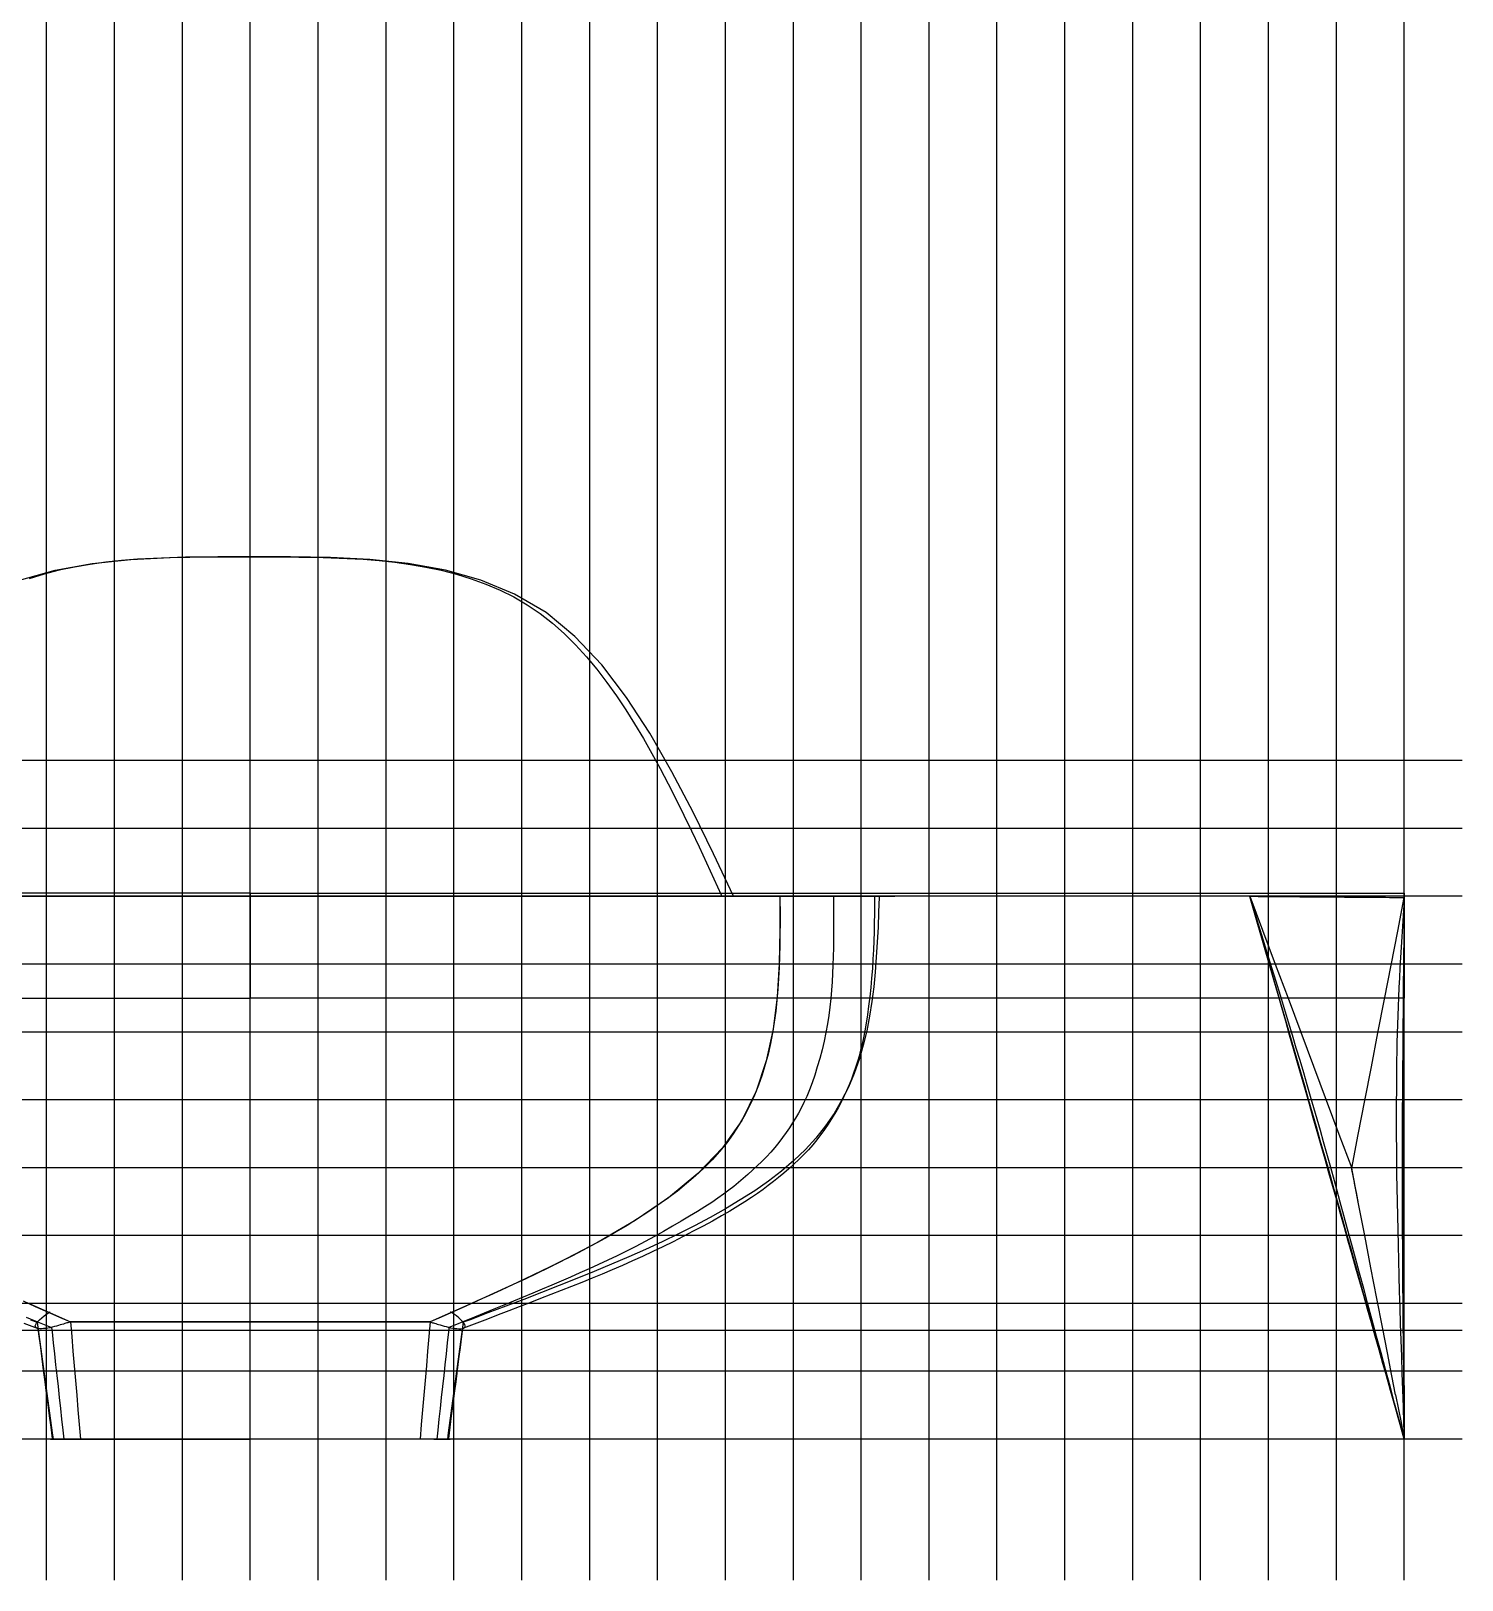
# Model space of a CAD drawing. Header units: metres. Extents: x -1.1 to 8.3, y -7.6 to 4.4.
# Drawn here: x 0.409 to 2.517, y -5.188 to -2.905 of the extents above; entities that cross this region are included whole.
import ezdxf

# ---------------------------------------------------------------- set-up
doc = ezdxf.new("R2010")
doc.units = ezdxf.units.M

msp = doc.modelspace()

# ---------------------------------------------------------------- linework, layer by layer
at = {"layer": 'Base', "color": 9}
msp.add_line((2.516667, -4.98), (-1.053334, -4.98), dxfattribs=at)
at = {"layer": 'buttockgrid', "color": 9}
for p, q in [((0.431667, -5.1875), (0.431667, -0.6225)), ((0.531667, -5.1875), (0.531667, -0.6225)), ((0.631667, -5.1875), (0.631667, -0.6225)), ((0.631667, -5.1875), (0.631667, -0.6225)), ((0.731667, -5.1875), (0.731667, -0.6225)), ((0.731667, -5.1875), (0.731667, -0.6225)), ((0.831667, -5.1875), (0.831667, -0.6225)), ((0.831667, -5.1875), (0.831667, -0.6225)), ((0.931667, -5.1875), (0.931667, -0.6225)), ((1.031667, -5.1875), (1.031667, -0.6225)), ((1.131667, -5.1875), (1.131667, -0.6225)), ((1.231667, -5.1875), (1.231667, -0.6225)), ((1.331667, -5.1875), (1.331667, -0.6225)), ((1.431667, -5.1875), (1.431667, -0.6225)), ((1.531667, -5.1875), (1.531667, -0.6225)), ((1.631667, -5.1875), (1.631667, -0.6225)), ((1.731667, -5.1875), (1.731667, -0.6225)), ((1.831667, -5.1875), (1.831667, -0.6225)), ((1.931667, -5.1875), (1.931667, -0.6225)), ((2.031667, -5.1875), (2.031667, -0.6225)), ((2.131667, -5.1875), (2.131667, -0.6225)), ((2.231667, -5.1875), (2.231667, -0.6225)), ((2.331667, -5.1875), (2.331667, -0.6225)), ((2.431667, -5.1875), (2.431667, -0.6225))]:
    msp.add_line(p, q, dxfattribs=at)
at = {"layer": 'Center', "color": 1}
msp.add_line((0.731667, -5.1875), (0.731667, -0.6225), dxfattribs=at)
at = {"layer": 'DWL', "color": 1}
msp.add_line((2.516667, -4.82), (-1.053334, -4.82), dxfattribs=at)
at = {"layer": 'Knuckle_lines', "color": 7}
for p, q in [((0.444275, -3.699531), (0.498972, -3.689766)), ((0.498972, -3.689766), (0.555524, -3.683906)), ((0.555524, -3.683906), (0.613465, -3.680977)), ((0.613465, -3.680977), (0.672334, -3.68)), ((0.672334, -3.68), (0.731667, -3.68)), ((0.731667, -3.68), (0.731667, -3.68)), ((0.731667, -3.68), (0.731667, -3.68)), ((0.731667, -3.68), (0.731667, -3.68)), ((0.731667, -3.68), (0.731667, -3.68)), ((0.790999, -3.68), (0.731667, -3.68)), ((0.731667, -3.68), (0.731667, -3.68)), ((0.731667, -3.68), (0.731667, -3.68)), ((0.731667, -3.68), (0.731667, -3.68)), ((0.731667, -3.68), (0.731667, -3.68)), ((0.731667, -3.68), (0.731667, -3.68)), ((0.731667, -3.68), (0.731667, -3.68)), ((0.731667, -3.68), (0.731667, -3.68)), ((0.731667, -3.68), (0.731667, -3.68)), ((0.731667, -3.68), (0.731667, -3.68)), ((0.731667, -3.68), (0.731667, -3.68)), ((0.731667, -3.68), (0.731667, -3.68)), ((0.731667, -3.68), (0.731667, -3.68)), ((0.849868, -3.680977), (0.790999, -3.68)), ((0.90781, -3.683906), (0.849868, -3.680977)), ((0.964361, -3.689766), (0.90781, -3.683906)), ((1.019059, -3.699531), (0.964361, -3.689766)), ((0.391896, -3.71418), (0.444275, -3.699531)), ((1.071438, -3.71418), (1.019059, -3.699531)), ((1.121036, -3.734688), (1.071438, -3.71418)), ((1.16739, -3.762031), (1.121036, -3.734688)), ((1.210035, -3.797188), (1.16739, -3.762031)), ((1.249436, -3.83918), (1.210035, -3.797188)), ((1.286055, -3.887031), (1.249436, -3.83918)), ((1.320357, -3.939766), (1.286055, -3.887031)), ((1.352804, -3.996406), (1.320357, -3.939766)), ((1.383861, -4.055977), (1.352804, -3.996406)), ((1.413991, -4.1175), (1.383861, -4.055977)), ((1.443657, -4.18), (1.413991, -4.1175)), ((0.519167, -4.175191), (0.306667, -4.175191)), ((0.731667, -4.175191), (0.519167, -4.175191)), ((0.731667, -4.175191), (0.731667, -4.175749)), ((0.731667, -4.175191), (0.731667, -4.175749)), ((0.731667, -4.194542), (0.731667, -4.175191)), ((0.731667, -4.194542), (0.731667, -4.175191)), ((0.731667, -4.175191), (0.944167, -4.175191)), ((0.731667, -4.175749), (0.731667, -4.176307)), ((0.731667, -4.175749), (0.731667, -4.176307)), ((0.731667, -4.176307), (0.731667, -4.176866)), ((0.731667, -4.176307), (0.731667, -4.176866)), ((0.731667, -4.176866), (0.731667, -4.177423)), ((0.731667, -4.176866), (0.731667, -4.177423)), ((0.944167, -4.175191), (1.156667, -4.175191)), ((1.156667, -4.175191), (1.369167, -4.175191)), ((1.369167, -4.175191), (1.581667, -4.175191)), ((1.581667, -4.175191), (1.794167, -4.175191)), ((1.794167, -4.175191), (2.006667, -4.175191)), ((2.006667, -4.175191), (2.219167, -4.175191)), ((2.219167, -4.175191), (2.431667, -4.175191)), ((2.431667, -4.175191), (2.431667, -4.194542)), ((2.431667, -4.175191), (2.431667, -4.175749)), ((2.431667, -4.175749), (2.431667, -4.176307)), ((2.431667, -4.176307), (2.431667, -4.176866)), ((2.431667, -4.176866), (2.431667, -4.177423)), ((0.306667, -4.179657), (0.519167, -4.179657)), ((0.439037, -4.18), (0.341494, -4.18)), ((0.536581, -4.18), (0.439037, -4.18)), ((0.519167, -4.179657), (0.731667, -4.179657)), ((0.634124, -4.18), (0.536581, -4.18)), ((0.731667, -4.18), (0.634124, -4.18)), ((0.731667, -4.177423), (0.731667, -4.177982)), ((0.731667, -4.177423), (0.731667, -4.177982)), ((0.731667, -4.177982), (0.731667, -4.17854)), ((0.731667, -4.177982), (0.731667, -4.17854)), ((0.731667, -4.17854), (0.731667, -4.179098)), ((0.731667, -4.17854), (0.731667, -4.179098)), ((0.731667, -4.179098), (0.731667, -4.179657)), ((0.731667, -4.179098), (0.731667, -4.179657)), ((0.944167, -4.179657), (0.731667, -4.179657)), ((0.731667, -4.179657), (0.731667, -4.198449)), ((0.731667, -4.179657), (0.731667, -4.198449)), ((0.731667, -4.258402), (0.731667, -4.18)), ((0.731667, -4.258402), (0.731667, -4.18)), ((0.731667, -4.18), (0.82921, -4.18)), ((0.731667, -4.213893), (0.731667, -4.194542)), ((0.731667, -4.213893), (0.731667, -4.194542)), ((0.731667, -4.198449), (0.731667, -4.217242)), ((0.731667, -4.198449), (0.731667, -4.217242)), ((0.82921, -4.18), (0.926753, -4.18)), ((0.926753, -4.18), (1.024296, -4.18)), ((1.156667, -4.179657), (0.944167, -4.179657)), ((1.024296, -4.18), (1.12184, -4.18)), ((1.12184, -4.18), (1.219383, -4.18)), ((1.369167, -4.179657), (1.156667, -4.179657)), ((1.219383, -4.18), (1.316926, -4.18)), ((1.316926, -4.18), (1.414469, -4.18)), ((1.581667, -4.179657), (1.369167, -4.179657)), ((1.39055, -4.18), (1.380817, -4.18)), ((1.399533, -4.18), (1.39055, -4.18)), ((1.407871, -4.18), (1.399533, -4.18)), ((1.415672, -4.18), (1.407871, -4.18)), ((1.414469, -4.18), (1.512012, -4.18)), ((1.423044, -4.18), (1.415672, -4.18)), ((1.430094, -4.18), (1.423044, -4.18)), ((1.436929, -4.18), (1.430094, -4.18)), ((1.443657, -4.18), (1.436929, -4.18)), ((1.473323, -4.18), (1.443657, -4.18)), ((1.502989, -4.18), (1.473323, -4.18)), ((1.532656, -4.18), (1.502989, -4.18)), ((1.512012, -4.18), (1.512012, -4.229827)), ((1.512012, -4.18), (1.51534, -4.18)), ((1.51534, -4.18), (1.518771, -4.18)), ((1.518771, -4.18), (1.522411, -4.18)), ((1.522411, -4.18), (1.526362, -4.18)), ((1.526362, -4.18), (1.530729, -4.18)), ((1.530729, -4.18), (1.535617, -4.18)), ((1.562322, -4.18), (1.532656, -4.18)), ((1.535617, -4.18), (1.541128, -4.18)), ((1.541128, -4.18), (1.547367, -4.18)), ((1.547367, -4.18), (1.554438, -4.18)), ((1.554438, -4.18), (1.562203, -4.18)), ((1.562203, -4.18), (1.570524, -4.18)), ((1.591988, -4.18), (1.562322, -4.18)), ((1.570524, -4.18), (1.579263, -4.18)), ((1.579263, -4.18), (1.588282, -4.18)), ((1.794167, -4.179657), (1.581667, -4.179657)), ((1.588282, -4.18), (1.597444, -4.18)), ((1.621654, -4.18), (1.591988, -4.18)), ((1.610178, -4.18), (1.5972, -4.18)), ((1.597444, -4.18), (1.60661, -4.18)), ((1.60661, -4.18), (1.615643, -4.18)), ((1.622154, -4.18), (1.610178, -4.18)), ((1.615643, -4.18), (1.624404, -4.18)), ((1.651321, -4.18), (1.621654, -4.18)), ((1.633272, -4.18), (1.622154, -4.18)), ((1.624404, -4.18), (1.632929, -4.18)), ((1.632929, -4.18), (1.641249, -4.18)), ((1.643673, -4.18), (1.633272, -4.18)), ((1.641249, -4.18), (1.6494, -4.18)), ((1.653503, -4.18), (1.643673, -4.18)), ((1.6494, -4.18), (1.657416, -4.18)), ((1.680987, -4.18), (1.651321, -4.18)), ((1.662903, -4.18), (1.653503, -4.18)), ((1.657416, -4.18), (1.665329, -4.18)), ((1.672016, -4.18), (1.662903, -4.18)), ((1.665329, -4.18), (1.673175, -4.18)), ((1.680987, -4.18), (1.672016, -4.18)), ((1.673175, -4.18), (1.680987, -4.18)), ((2.006667, -4.179657), (1.794167, -4.179657)), ((2.219167, -4.179657), (2.006667, -4.179657)), ((2.204182, -4.179976), (2.222926, -4.230088)), ((2.204182, -4.179976), (2.204182, -4.179976)), ((2.204182, -4.179976), (2.204182, -4.179976)), ((2.204182, -4.179976), (2.204182, -4.179976)), ((2.204182, -4.179976), (2.204182, -4.179976)), ((2.204182, -4.179976), (2.232615, -4.1802)), ((2.431667, -4.179657), (2.219167, -4.179657)), ((2.232615, -4.1802), (2.261048, -4.180423)), ((2.261048, -4.180423), (2.289481, -4.180646)), ((2.289481, -4.180646), (2.317914, -4.18087)), ((2.317914, -4.18087), (2.346347, -4.181093)), ((2.346347, -4.181093), (2.37478, -4.181316)), ((2.37478, -4.181316), (2.403213, -4.18154)), ((2.403213, -4.18154), (2.431646, -4.181763)), ((2.421958, -4.231651), (2.431646, -4.181763)), ((2.431646, -4.181763), (2.431646, -4.181763)), ((2.431646, -4.181763), (2.431646, -4.181763)), ((2.431646, -4.181763), (2.431646, -4.181763)), ((2.431646, -4.181763), (2.431646, -4.181763)), ((2.431667, -4.177423), (2.431667, -4.177982)), ((2.431667, -4.177982), (2.431667, -4.17854)), ((2.431667, -4.17854), (2.431667, -4.179098)), ((2.431667, -4.179098), (2.431667, -4.179657)), ((2.431667, -4.198449), (2.431667, -4.179657)), ((2.431667, -4.194542), (2.431667, -4.213893)), ((2.431667, -4.217242), (2.431667, -4.198449)), ((0.731667, -4.233244), (0.731667, -4.213893)), ((0.731667, -4.233244), (0.731667, -4.213893)), ((0.731667, -4.217242), (0.731667, -4.236035)), ((0.731667, -4.217242), (0.731667, -4.236035)), ((2.431667, -4.213893), (2.431667, -4.233244)), ((2.431667, -4.236035), (2.431667, -4.217242)), ((0.731667, -4.252595), (0.731667, -4.233244)), ((0.731667, -4.252595), (0.731667, -4.233244)), ((0.731667, -4.236035), (0.731667, -4.254828)), ((0.731667, -4.236035), (0.731667, -4.254828)), ((1.512012, -4.229827), (1.511005, -4.279322)), ((2.222926, -4.230088), (2.241671, -4.2802)), ((2.412269, -4.28154), (2.421958, -4.231651)), ((2.431667, -4.233244), (2.431667, -4.252595)), ((2.431667, -4.254828), (2.431667, -4.236035)), ((0.731667, -4.271946), (0.731667, -4.252595)), ((0.731667, -4.271946), (0.731667, -4.252595)), ((0.731667, -4.254828), (0.731667, -4.273621)), ((0.731667, -4.254828), (0.731667, -4.273621)), ((0.731667, -4.336804), (0.731667, -4.258402)), ((0.731667, -4.336804), (0.731667, -4.258402)), ((2.431667, -4.252595), (2.431667, -4.271946)), ((2.431667, -4.273621), (2.431667, -4.254828)), ((0.731667, -4.291298), (0.731667, -4.271946)), ((0.731667, -4.291298), (0.731667, -4.271946)), ((0.731667, -4.273621), (0.731667, -4.292414)), ((0.731667, -4.273621), (0.731667, -4.292414)), ((1.511005, -4.279322), (1.507985, -4.328153)), ((2.241671, -4.2802), (2.260415, -4.330312)), ((2.40258, -4.331429), (2.412269, -4.28154)), ((2.431667, -4.271946), (2.431667, -4.291298)), ((2.431667, -4.292414), (2.431667, -4.273621)), ((0.731667, -4.310649), (0.731667, -4.291298)), ((0.731667, -4.310649), (0.731667, -4.291298)), ((0.731667, -4.292414), (0.731667, -4.311207)), ((0.731667, -4.292414), (0.731667, -4.311207)), ((0.731667, -4.33), (0.731667, -4.310649)), ((0.731667, -4.33), (0.731667, -4.310649)), ((0.731667, -4.311207), (0.731667, -4.33)), ((0.731667, -4.311207), (0.731667, -4.33)), ((2.431667, -4.291298), (2.431667, -4.310649)), ((2.431667, -4.311207), (2.431667, -4.292414)), ((2.431667, -4.310649), (2.431667, -4.33)), ((2.431667, -4.33), (2.431667, -4.311207)), ((0.306667, -4.33), (0.519167, -4.33)), ((0.519167, -4.33), (0.731667, -4.33)), ((0.944167, -4.33), (0.731667, -4.33)), ((1.156667, -4.33), (0.944167, -4.33)), ((1.369167, -4.33), (1.156667, -4.33)), ((1.581667, -4.33), (1.369167, -4.33)), ((1.507985, -4.328153), (1.501945, -4.375988)), ((1.794167, -4.33), (1.581667, -4.33)), ((2.006667, -4.33), (1.794167, -4.33)), ((2.219167, -4.33), (2.006667, -4.33)), ((2.431667, -4.33), (2.219167, -4.33)), ((2.260415, -4.330312), (2.27916, -4.380424)), ((2.392892, -4.381317), (2.40258, -4.331429)), ((0.731667, -4.415206), (0.731667, -4.336804)), ((0.731667, -4.415206), (0.731667, -4.336804)), ((1.501945, -4.375988), (1.491878, -4.422494)), ((2.27916, -4.380424), (2.297904, -4.430535)), ((2.383204, -4.431205), (2.392892, -4.381317)), ((0.731667, -4.493608), (0.731667, -4.415206)), ((0.731667, -4.493608), (0.731667, -4.415206)), ((1.491878, -4.422494), (1.476778, -4.46734)), ((2.297904, -4.430535), (2.316649, -4.480648)), ((2.373515, -4.481094), (2.383204, -4.431205)), ((1.476778, -4.46734), (1.455638, -4.510194)), ((0.731667, -4.572011), (0.731667, -4.493608)), ((0.731667, -4.572011), (0.731667, -4.493608)), ((2.316649, -4.480648), (2.335393, -4.530759)), ((2.363826, -4.530982), (2.373515, -4.481094)), ((1.455638, -4.510194), (1.42745, -4.550723)), ((2.335393, -4.530759), (2.354138, -4.580871)), ((2.354138, -4.580871), (2.363826, -4.530982)), ((1.42745, -4.550723), (1.39121, -4.588596)), ((0.731667, -4.650413), (0.731667, -4.572011)), ((0.731667, -4.650413), (0.731667, -4.572011)), ((2.363824, -4.63076), (2.354138, -4.580871)), ((1.39121, -4.588596), (1.347922, -4.624145)), ((1.347922, -4.624145), (1.298594, -4.6577)), ((2.373359, -4.679869), (2.363824, -4.63076)), ((0.731667, -4.728815), (0.731667, -4.650413)), ((0.731667, -4.728815), (0.731667, -4.650413)), ((1.298594, -4.6577), (1.244233, -4.689596)), ((1.244233, -4.689596), (1.185845, -4.720163)), ((2.382592, -4.727419), (2.373359, -4.679869)), ((1.185845, -4.720163), (1.124437, -4.749734)), ((0.731667, -4.807217), (0.731667, -4.728815)), ((0.731667, -4.807217), (0.731667, -4.728815)), ((2.39137, -4.77263), (2.382592, -4.727419)), ((1.124437, -4.749734), (1.061016, -4.778642)), ((0.402318, -4.778642), (0.466746, -4.807217)), ((0.432191, -4.795171), (0.43676, -4.792121)), ((1.061016, -4.778642), (0.996588, -4.807217)), ((1.031142, -4.795171), (1.026574, -4.792121)), ((2.399543, -4.814724), (2.39137, -4.77263)), ((0.41502, -4.812823), (0.415593, -4.811)), ((0.415186, -4.814297), (0.41502, -4.812823)), ((0.416009, -4.815446), (0.415186, -4.814297)), ((0.415593, -4.811), (0.416863, -4.808872)), ((0.41741, -4.816292), (0.416009, -4.815446)), ((0.416863, -4.808872), (0.418787, -4.806482)), ((0.418787, -4.806482), (0.421324, -4.803874)), ((0.421324, -4.803874), (0.424432, -4.80109)), ((0.424432, -4.80109), (0.428068, -4.798175)), ((0.428068, -4.798175), (0.432191, -4.795171)), ((0.436674, -4.815692), (0.433447, -4.816309)), ((0.439899, -4.814974), (0.436674, -4.815692)), ((0.443074, -4.814186), (0.439899, -4.814974)), ((0.44615, -4.81336), (0.443074, -4.814186)), ((0.449079, -4.812527), (0.44615, -4.81336)), ((0.451812, -4.81172), (0.449079, -4.812527)), ((0.454301, -4.810969), (0.451812, -4.81172)), ((0.456497, -4.810307), (0.454301, -4.810969)), ((0.458437, -4.809722), (0.456497, -4.810307)), ((0.460158, -4.809203), (0.458437, -4.809722)), ((0.461695, -4.80874), (0.460158, -4.809203)), ((0.463086, -4.80832), (0.461695, -4.80874)), ((0.464367, -4.807934), (0.463086, -4.80832)), ((0.465575, -4.80757), (0.464367, -4.807934)), ((0.466746, -4.807217), (0.465575, -4.80757)), ((0.499861, -4.807217), (0.466746, -4.807217)), ((0.466746, -4.807217), (0.468595, -4.828815)), ((0.532976, -4.807217), (0.499861, -4.807217)), ((0.566091, -4.807217), (0.532976, -4.807217)), ((0.599206, -4.807217), (0.566091, -4.807217)), ((0.632321, -4.807217), (0.599206, -4.807217)), ((0.665437, -4.807217), (0.632321, -4.807217)), ((0.698552, -4.807217), (0.665437, -4.807217)), ((0.731667, -4.807217), (0.698552, -4.807217)), ((0.731667, -4.828815), (0.731667, -4.807217)), ((0.731667, -4.828815), (0.731667, -4.807217)), ((0.731667, -4.807217), (0.764782, -4.807217)), ((0.764782, -4.807217), (0.797897, -4.807217)), ((0.797897, -4.807217), (0.831012, -4.807217)), ((0.831012, -4.807217), (0.864127, -4.807217)), ((0.864127, -4.807217), (0.897242, -4.807217)), ((0.897242, -4.807217), (0.930358, -4.807217)), ((0.930358, -4.807217), (0.963473, -4.807217)), ((0.963473, -4.807217), (0.996588, -4.807217)), ((0.996588, -4.807217), (0.994739, -4.828815)), ((0.996588, -4.807217), (0.997759, -4.80757)), ((0.997759, -4.80757), (0.998967, -4.807934)), ((0.998967, -4.807934), (1.000248, -4.80832)), ((1.000248, -4.80832), (1.001639, -4.80874)), ((1.001639, -4.80874), (1.003176, -4.809203)), ((1.003176, -4.809203), (1.004897, -4.809722)), ((1.004897, -4.809722), (1.006836, -4.810307)), ((1.006836, -4.810307), (1.009033, -4.810969)), ((1.009033, -4.810969), (1.011522, -4.81172)), ((1.011522, -4.81172), (1.014255, -4.812527)), ((1.014255, -4.812527), (1.017184, -4.81336)), ((1.017184, -4.81336), (1.02026, -4.814186)), ((1.02026, -4.814186), (1.023435, -4.814974)), ((1.023435, -4.814974), (1.02666, -4.815692)), ((1.02666, -4.815692), (1.029886, -4.816309)), ((1.035265, -4.798175), (1.031142, -4.795171)), ((1.038902, -4.80109), (1.035265, -4.798175)), ((1.04201, -4.803874), (1.038902, -4.80109)), ((1.044546, -4.806482), (1.04201, -4.803874)), ((1.046471, -4.808872), (1.044546, -4.806482)), ((1.045924, -4.816292), (1.047325, -4.815446)), ((1.04774, -4.811), (1.046471, -4.808872)), ((1.047325, -4.815446), (1.048148, -4.814297)), ((1.048313, -4.812823), (1.04774, -4.811)), ((1.048148, -4.814297), (1.048313, -4.812823)), ((2.406959, -4.85292), (2.399543, -4.814724)), ((0.419308, -4.816859), (0.41741, -4.816292)), ((0.421624, -4.81717), (0.419308, -4.816859)), ((0.424276, -4.817247), (0.421624, -4.81717)), ((0.427184, -4.817114), (0.424276, -4.817247)), ((0.430268, -4.816794), (0.427184, -4.817114)), ((0.433447, -4.816309), (0.430268, -4.816794)), ((0.468595, -4.828815), (0.470444, -4.850412)), ((0.731667, -4.850412), (0.731667, -4.828815)), ((0.731667, -4.850412), (0.731667, -4.828815)), ((0.994739, -4.828815), (0.99289, -4.850412)), ((1.029886, -4.816309), (1.033066, -4.816794)), ((1.033066, -4.816794), (1.03615, -4.817114)), ((1.03615, -4.817114), (1.039058, -4.817247)), ((1.039058, -4.817247), (1.04171, -4.81717)), ((1.04171, -4.81717), (1.044025, -4.816859)), ((1.044025, -4.816859), (1.045924, -4.816292)), ((0.470444, -4.850412), (0.472292, -4.87201)), ((0.731667, -4.87201), (0.731667, -4.850412)), ((0.731667, -4.87201), (0.731667, -4.850412)), ((0.99289, -4.850412), (0.991041, -4.87201)), ((2.413467, -4.886438), (2.406959, -4.85292)), ((0.472292, -4.87201), (0.474141, -4.893608)), ((0.731667, -4.893608), (0.731667, -4.87201)), ((0.731667, -4.893608), (0.731667, -4.87201)), ((0.991041, -4.87201), (0.989192, -4.893608)), ((0.474141, -4.893608), (0.47599, -4.915206)), ((0.731667, -4.915206), (0.731667, -4.893608)), ((0.731667, -4.915206), (0.731667, -4.893608)), ((0.989192, -4.893608), (0.987344, -4.915206)), ((2.418916, -4.914501), (2.413467, -4.886438)), ((0.47599, -4.915206), (0.477839, -4.936804)), ((0.731667, -4.936804), (0.731667, -4.915206)), ((0.731667, -4.936804), (0.731667, -4.915206)), ((0.987344, -4.915206), (0.985495, -4.936804)), ((2.418916, -4.914501), (2.423154, -4.936327)), ((0.477839, -4.936804), (0.479688, -4.958402)), ((0.731667, -4.958402), (0.731667, -4.936804)), ((0.731667, -4.958402), (0.731667, -4.936804)), ((0.985495, -4.936804), (0.983646, -4.958402)), ((2.423154, -4.936327), (2.426332, -4.952697)), ((2.426332, -4.952697), (2.428602, -4.964389)), ((0.479688, -4.958402), (0.481537, -4.98)), ((0.731667, -4.98), (0.731667, -4.958402)), ((0.731667, -4.98), (0.731667, -4.958402)), ((0.983646, -4.958402), (0.981797, -4.98)), ((2.428602, -4.964389), (2.430116, -4.972185)), ((2.430116, -4.972185), (2.431024, -4.976861)), ((0.437381, -4.98), (0.437803, -4.98)), ((0.437598, -4.98), (0.437381, -4.98)), ((0.43853, -4.98), (0.437598, -4.98)), ((0.437803, -4.98), (0.438787, -4.98)), ((0.44013, -4.98), (0.43853, -4.98)), ((0.438787, -4.98), (0.440256, -4.98)), ((0.442349, -4.98), (0.44013, -4.98)), ((0.440256, -4.98), (0.442134, -4.98)), ((0.442134, -4.98), (0.444345, -4.98)), ((0.445142, -4.98), (0.442349, -4.98)), ((0.444345, -4.98), (0.446811, -4.98)), ((0.448459, -4.98), (0.445142, -4.98)), ((0.446811, -4.98), (0.449457, -4.98)), ((0.452254, -4.98), (0.448459, -4.98)), ((0.449457, -4.98), (0.452206, -4.98)), ((0.452206, -4.98), (0.455012, -4.98)), ((0.456478, -4.98), (0.452254, -4.98)), ((0.455012, -4.98), (0.457831, -4.98)), ((0.461086, -4.98), (0.456478, -4.98)), ((0.457831, -4.98), (0.460617, -4.98)), ((0.460617, -4.98), (0.463325, -4.98)), ((0.463325, -4.98), (0.465909, -4.98)), ((0.465909, -4.98), (0.468325, -4.98)), ((0.468325, -4.98), (0.470527, -4.98)), ((0.470527, -4.98), (0.47247, -4.98)), ((0.47247, -4.98), (0.474186, -4.98)), ((0.474186, -4.98), (0.475708, -4.98)), ((0.475708, -4.98), (0.477068, -4.98)), ((0.477068, -4.98), (0.478298, -4.98)), ((0.478298, -4.98), (0.479432, -4.98)), ((0.479432, -4.98), (0.4805, -4.98)), ((0.4805, -4.98), (0.481537, -4.98)), ((0.481537, -4.98), (0.512803, -4.98)), ((0.512803, -4.98), (0.544069, -4.98)), ((0.544069, -4.98), (0.575336, -4.98)), ((0.575336, -4.98), (0.606602, -4.98)), ((0.606602, -4.98), (0.637868, -4.98)), ((0.637868, -4.98), (0.669134, -4.98)), ((0.669134, -4.98), (0.700401, -4.98)), ((0.700401, -4.98), (0.731667, -4.98)), ((0.731667, -4.98), (0.731667, -4.98)), ((0.731667, -4.98), (0.731667, -4.98)), ((0.731667, -4.98), (0.731667, -4.98)), ((0.731667, -4.98), (0.731667, -4.98)), ((0.731667, -4.98), (0.731667, -4.98)), ((0.731667, -4.98), (0.731667, -4.98)), ((0.762933, -4.98), (0.731667, -4.98)), ((0.731667, -4.98), (0.731667, -4.98)), ((0.731667, -4.98), (0.731667, -4.98)), ((0.731667, -4.98), (0.731667, -4.98)), ((0.731667, -4.98), (0.731667, -4.98)), ((0.731667, -4.98), (0.731667, -4.98)), ((0.731667, -4.98), (0.731667, -4.98)), ((0.731667, -4.98), (0.731667, -4.98)), ((0.731667, -4.98), (0.731667, -4.98)), ((0.731667, -4.98), (0.731667, -4.98)), ((0.731667, -4.98), (0.731667, -4.98)), ((0.731667, -4.98), (0.731667, -4.98)), ((0.731667, -4.98), (0.731667, -4.98)), ((0.731667, -4.98), (0.731667, -4.98)), ((0.731667, -4.98), (0.731667, -4.98)), ((0.731667, -4.98), (0.731667, -4.98)), ((0.731667, -4.98), (0.731667, -4.98)), ((0.731667, -4.98), (0.731667, -4.98)), ((0.731667, -4.98), (0.731667, -4.98)), ((0.731667, -4.98), (0.731667, -4.98)), ((0.731667, -4.98), (0.731667, -4.98)), ((0.731667, -4.98), (0.731667, -4.98)), ((0.731667, -4.98), (0.731667, -4.98)), ((0.731667, -4.98), (0.731667, -4.98)), ((0.731667, -4.98), (0.731667, -4.98)), ((0.731667, -4.98), (0.731667, -4.98)), ((0.731667, -4.98), (0.731667, -4.98)), ((0.731667, -4.98), (0.731667, -4.98)), ((0.731667, -4.98), (0.731667, -4.98)), ((0.731667, -4.98), (0.731667, -4.98)), ((0.731667, -4.98), (0.731667, -4.98)), ((0.731667, -4.98), (0.731667, -4.98)), ((0.731667, -4.98), (0.731667, -4.98)), ((0.731667, -4.98), (0.731667, -4.98)), ((0.731667, -4.98), (0.731667, -4.98)), ((0.731667, -4.98), (0.731667, -4.98)), ((0.731667, -4.98), (0.731667, -4.98)), ((0.731667, -4.98), (0.731667, -4.98)), ((0.731667, -4.98), (0.731667, -4.98)), ((0.731667, -4.98), (0.731667, -4.98)), ((0.731667, -4.98), (0.731667, -4.98)), ((0.731667, -4.98), (0.731667, -4.98)), ((0.731667, -4.98), (0.731667, -4.98)), ((0.794199, -4.98), (0.762933, -4.98)), ((0.825466, -4.98), (0.794199, -4.98)), ((0.856732, -4.98), (0.825466, -4.98)), ((0.887998, -4.98), (0.856732, -4.98)), ((0.919264, -4.98), (0.887998, -4.98)), ((0.950531, -4.98), (0.919264, -4.98)), ((0.981797, -4.98), (0.950531, -4.98)), ((0.982833, -4.98), (0.981797, -4.98)), ((0.983902, -4.98), (0.982833, -4.98)), ((0.985035, -4.98), (0.983902, -4.98)), ((0.986266, -4.98), (0.985035, -4.98)), ((0.987626, -4.98), (0.986266, -4.98)), ((0.989148, -4.98), (0.987626, -4.98)), ((0.990864, -4.98), (0.989148, -4.98)), ((0.992807, -4.98), (0.990864, -4.98)), ((0.995009, -4.98), (0.992807, -4.98)), ((0.997425, -4.98), (0.995009, -4.98)), ((1.000009, -4.98), (0.997425, -4.98)), ((1.002717, -4.98), (1.000009, -4.98)), ((1.002248, -4.98), (1.006855, -4.98)), ((1.005503, -4.98), (1.002717, -4.98)), ((1.008322, -4.98), (1.005503, -4.98)), ((1.006855, -4.98), (1.01108, -4.98)), ((1.011128, -4.98), (1.008322, -4.98)), ((1.01108, -4.98), (1.014875, -4.98)), ((1.013877, -4.98), (1.011128, -4.98)), ((1.016522, -4.98), (1.013877, -4.98)), ((1.014875, -4.98), (1.018192, -4.98)), ((1.018989, -4.98), (1.016522, -4.98)), ((1.018192, -4.98), (1.020984, -4.98)), ((1.0212, -4.98), (1.018989, -4.98)), ((1.020984, -4.98), (1.023204, -4.98)), ((1.023078, -4.98), (1.0212, -4.98)), ((1.024547, -4.98), (1.023078, -4.98)), ((1.023204, -4.98), (1.024803, -4.98)), ((1.025531, -4.98), (1.024547, -4.98)), ((1.024803, -4.98), (1.025735, -4.98)), ((1.025952, -4.98), (1.025531, -4.98)), ((1.025735, -4.98), (1.025952, -4.98)), ((2.431024, -4.976861), (2.431478, -4.9792)), ((2.431478, -4.9792), (2.431629, -4.97998)), ((2.431629, -4.97998), (2.431629, -4.97998)), ((2.431629, -4.97998), (2.431629, -4.97998)), ((2.431629, -4.97998), (2.431629, -4.97998)), ((2.431629, -4.97998), (2.431629, -4.97998)), ((2.431629, -4.97998), (2.431629, -4.97998))]:
    msp.add_line(p, q, dxfattribs=at)
at = {"layer": 'stations', "color": 135}
for points in [[(0.7317, -3.68), (0.7078, -3.6799), (0.6839, -3.68), (0.6601, -3.6801), (0.6363, -3.6805), (0.6125, -3.6811), (0.5889, -3.6821), (0.5654, -3.6835), (0.542, -3.6854), (0.5187, -3.6879), (0.4957, -3.6911), (0.4729, -3.695), (0.4503, -3.6997), (0.4281, -3.7054), (0.4062, -3.7121)], [(0.7317, -3.68), (0.7556, -3.6799), (0.7794, -3.68), (0.8033, -3.6801), (0.8271, -3.6805), (0.8508, -3.6811), (0.8744, -3.6821), (0.898, -3.6835), (0.9214, -3.6854), (0.9446, -3.6879), (0.9676, -3.6911), (0.9905, -3.695), (1.013, -3.6997), (1.0353, -3.7054), (1.0571, -3.7121), (1.0786, -3.7199), (1.0996, -3.7288), (1.12, -3.739), (1.1397, -3.7505), (1.1587, -3.7633), (1.1768, -3.7775), (1.1942, -3.793), (1.2109, -3.8096), (1.2268, -3.8271), (1.2421, -3.8456), (1.2569, -3.8648), (1.271, -3.8846), (1.2847, -3.9051), (1.2979, -3.9261), (1.3108, -3.9476), (1.3232, -3.9695), (1.3354, -3.9918), (1.3473, -4.0144), (1.3589, -4.0373), (1.3703, -4.0604), (1.3815, -4.0836), (1.3927, -4.1071), (1.4037, -4.1306), (1.4146, -4.1543), (1.4255, -4.1779), (1.4265, -4.18), (1.4573, -4.18), (1.4911, -4.18), (1.5248, -4.18), (1.5586, -4.18), (1.5924, -4.18), (1.6261, -4.18), (1.6581, -4.18), (1.6581, -4.1812), (1.6573, -4.2033), (1.6564, -4.2255), (1.6553, -4.2476), (1.6539, -4.2696), (1.6522, -4.2916), (1.6501, -4.3135), (1.6473, -4.3353), (1.6439, -4.3569), (1.6397, -4.3783), (1.6345, -4.3995), (1.6284, -4.4205), (1.6211, -4.441), (1.6127, -4.4612), (1.6028, -4.4809), (1.5916, -4.5), (1.579, -4.5185), (1.565, -4.5362), (1.5495, -4.5533), (1.5325, -4.5695), (1.5143, -4.5849), (1.495, -4.5997), (1.4747, -4.6138), (1.4535, -4.6275), (1.4316, -4.6406), (1.4091, -4.6533), (1.3861, -4.6655), (1.3625, -4.6775), (1.3384, -4.6891), (1.3139, -4.7004), (1.2891, -4.7114), (1.2639, -4.7223), (1.2384, -4.7329), (1.2127, -4.7433), (1.1868, -4.7537), (1.1607, -4.7639), (1.1345, -4.774), (1.1082, -4.784), (1.0818, -4.794), (1.0554, -4.8039), (1.0455, -4.8076), (1.043, -4.8258), (1.0391, -4.8548), (1.0351, -4.8838), (1.0312, -4.9127), (1.0272, -4.9417), (1.0233, -4.9707), (1.022, -4.98), (0.9963, -4.98), (0.9585, -4.98), (0.9207, -4.98), (0.8829, -4.98), (0.8451, -4.98), (0.8073, -4.98), (0.7695, -4.98), (0.7317, -4.98)], [(0.7317, -4.3368), (0.7317, -4.3162), (0.7317, -4.2956), (0.7317, -4.2751), (0.7317, -4.2545), (0.7317, -4.2339), (0.7317, -4.2133), (0.7317, -4.1927), (0.7317, -4.18), (0.7142, -4.18), (0.6683, -4.18), (0.6223, -4.18), (0.5764, -4.18), (0.5305, -4.18), (0.4846, -4.18), (0.4387, -4.18), (0.3928, -4.18)], [(0.7317, -4.3368), (0.7317, -4.3162), (0.7317, -4.2956), (0.7317, -4.2751), (0.7317, -4.2545), (0.7317, -4.2339), (0.7317, -4.2133), (0.7317, -4.1927), (0.7317, -4.18), (0.7492, -4.18), (0.7951, -4.18), (0.841, -4.18), (0.8869, -4.18), (0.9328, -4.18), (0.9787, -4.18), (1.0246, -4.18), (1.0706, -4.18), (1.1165, -4.18), (1.1624, -4.18), (1.2083, -4.18), (1.2542, -4.18), (1.3001, -4.18), (1.346, -4.18), (1.3919, -4.18), (1.4379, -4.18), (1.4838, -4.18), (1.512, -4.18), (1.512, -4.1863), (1.5121, -4.2027), (1.5121, -4.2191), (1.512, -4.2355), (1.5117, -4.2519), (1.5114, -4.2682), (1.5108, -4.2846), (1.51, -4.3008), (1.5089, -4.317), (1.5075, -4.3332), (1.5058, -4.3493), (1.5036, -4.3653), (1.5011, -4.3812), (1.498, -4.3969), (1.4944, -4.4126), (1.4903, -4.4281), (1.4856, -4.4433), (1.4803, -4.4584), (1.4743, -4.4733), (1.4676, -4.4879), (1.4601, -4.5022), (1.452, -4.5162), (1.4431, -4.5299), (1.4335, -4.5431), (1.423, -4.556), (1.4119, -4.5684), (1.4, -4.5805), (1.3875, -4.5921), (1.3744, -4.6034), (1.3608, -4.6144), (1.3467, -4.625), (1.3323, -4.6354), (1.3174, -4.6455), (1.3022, -4.6554), (1.2867, -4.665), (1.2709, -4.6744), (1.2549, -4.6837), (1.2385, -4.6927), (1.222, -4.7016), (1.2053, -4.7103), (1.1883, -4.7189), (1.1712, -4.7274), (1.154, -4.7358), (1.1366, -4.744), (1.1191, -4.7522), (1.1015, -4.7603), (1.0839, -4.7684), (1.0661, -4.7763), (1.0484, -4.7843), (1.0305, -4.7922), (1.0127, -4.8001), (0.9966, -4.8072), (0.9939, -4.8072), (0.9672, -4.8072), (0.9404, -4.8072), (0.9137, -4.8072), (0.8869, -4.8072), (0.8602, -4.8072), (0.8334, -4.8072), (0.8067, -4.8072), (0.7799, -4.8072), (0.7532, -4.8072), (0.7317, -4.8072), (0.7317, -4.8002), (0.7317, -4.7646), (0.7317, -4.7289), (0.7317, -4.6933), (0.7317, -4.6576), (0.7317, -4.622), (0.7317, -4.5863), (0.7317, -4.5507), (0.7317, -4.515), (0.7317, -4.4794), (0.7317, -4.4437), (0.7317, -4.4081), (0.7317, -4.3725), (0.7317, -4.3368)], [(1.591, -4.18), (1.591, -4.1928), (1.591, -4.2055), (1.591, -4.2182), (1.5909, -4.2309), (1.5908, -4.2436), (1.5906, -4.2562), (1.5903, -4.2688), (1.5899, -4.2813), (1.5894, -4.2937), (1.5888, -4.306), (1.588, -4.3184), (1.5869, -4.3308), (1.5856, -4.3432), (1.584, -4.3556), (1.5821, -4.3682), (1.5797, -4.3809), (1.577, -4.3937), (1.5739, -4.4065), (1.5706, -4.4192), (1.5669, -4.4315), (1.5631, -4.4434), (1.5592, -4.4548), (1.5553, -4.4654), (1.5513, -4.4751), (1.5473, -4.484), (1.5433, -4.4921), (1.5392, -4.4996), (1.535, -4.5068), (1.5306, -4.5139), (1.5259, -4.5211), (1.5209, -4.5283), (1.5157, -4.5356), (1.5102, -4.5428), (1.5044, -4.55), (1.4983, -4.5571), (1.4919, -4.5641), (1.4853, -4.5708), (1.4786, -4.5774), (1.4717, -4.5838), (1.4648, -4.59), (1.4579, -4.596), (1.451, -4.6018), (1.444, -4.6075), (1.4367, -4.6131), (1.4289, -4.6189), (1.4206, -4.6248), (1.4115, -4.631), (1.4014, -4.6376), (1.3905, -4.6444), (1.3789, -4.6516), (1.3666, -4.6589), (1.3538, -4.6663), (1.3406, -4.6738), (1.3271, -4.6813), (1.3134, -4.6887), (1.2996, -4.6959), (1.2858, -4.7029), (1.2721, -4.7097), (1.2584, -4.7163), (1.2447, -4.7227), (1.231, -4.729), (1.2173, -4.7351), (1.2036, -4.7412), (1.1897, -4.7472), (1.1759, -4.7531), (1.1619, -4.759), (1.1478, -4.7649), (1.1337, -4.7707), (1.1194, -4.7766), (1.1051, -4.7825), (1.0907, -4.7884), (1.0763, -4.7942), (1.0618, -4.8001), (1.0473, -4.8059), (1.0328, -4.8118), (1.0244, -4.8152), (1.0237, -4.8219), (1.0219, -4.838), (1.0201, -4.8541), (1.0184, -4.8702), (1.0166, -4.8863), (1.0148, -4.9024), (1.0131, -4.9185), (1.0113, -4.9346), (1.0096, -4.9507), (1.0078, -4.9668), (1.0064, -4.98), (1.0026, -4.98), (0.9818, -4.98), (0.9609, -4.98), (0.9401, -4.98), (0.9192, -4.98), (0.8984, -4.98), (0.8776, -4.98), (0.8567, -4.98), (0.8359, -4.98), (0.815, -4.98), (0.7942, -4.98), (0.7734, -4.98), (0.7525, -4.98), (0.7317, -4.98)], [(1.6511, -4.18), (1.6511, -4.193), (1.651, -4.2061), (1.6508, -4.2192), (1.6505, -4.2324), (1.6502, -4.2457), (1.6497, -4.2591), (1.649, -4.2728), (1.6481, -4.2866), (1.647, -4.3006), (1.6457, -4.3145), (1.6442, -4.3283), (1.6426, -4.3417), (1.6409, -4.3547), (1.639, -4.3669), (1.6371, -4.3783), (1.6351, -4.3886), (1.633, -4.3981), (1.6308, -4.407), (1.6285, -4.4154), (1.626, -4.4237), (1.6233, -4.4321), (1.6203, -4.4406), (1.6171, -4.4493), (1.6137, -4.458), (1.61, -4.4666), (1.6061, -4.4752), (1.602, -4.4836), (1.5976, -4.4919), (1.593, -4.5), (1.5881, -4.508), (1.5831, -4.5158), (1.5777, -4.5236), (1.5722, -4.5312), (1.5663, -4.5388), (1.5602, -4.5462), (1.5538, -4.5535), (1.547, -4.5607), (1.54, -4.5677), (1.5326, -4.5746), (1.5252, -4.5814), (1.5176, -4.5879), (1.51, -4.5943), (1.5024, -4.6004), (1.4948, -4.6063), (1.487, -4.6121), (1.4788, -4.618), (1.4699, -4.624), (1.4603, -4.6302), (1.4497, -4.6368), (1.4381, -4.6438), (1.4256, -4.651), (1.4124, -4.6585), (1.3986, -4.6661), (1.3842, -4.6737), (1.3695, -4.6814), (1.3546, -4.689), (1.3396, -4.6964), (1.3246, -4.7036), (1.3097, -4.7106), (1.2948, -4.7173), (1.2799, -4.7239), (1.265, -4.7303), (1.2501, -4.7366), (1.2351, -4.7428), (1.2201, -4.7489), (1.205, -4.7549), (1.1898, -4.7609), (1.1745, -4.7669), (1.1591, -4.7729), (1.1436, -4.7789), (1.128, -4.7849), (1.1124, -4.7909), (1.0967, -4.7969), (1.081, -4.8029), (1.0652, -4.8089), (1.0495, -4.8148), (1.0444, -4.8167), (1.043, -4.8282), (1.0408, -4.8449), (1.0386, -4.8617), (1.0365, -4.8785), (1.0343, -4.8953), (1.0322, -4.9121), (1.03, -4.9289), (1.0278, -4.9456), (1.0257, -4.9624), (1.0235, -4.9792), (1.0234, -4.98), (1.002, -4.98), (0.9794, -4.98), (0.9569, -4.98), (0.9344, -4.98), (0.9119, -4.98), (0.8893, -4.98), (0.8668, -4.98), (0.8443, -4.98), (0.8218, -4.98), (0.7992, -4.98), (0.7767, -4.98), (0.7542, -4.98), (0.7317, -4.98)], [(2.261, -4.1804), (2.2776, -4.1806), (2.2941, -4.1807), (2.3107, -4.1808), (2.3272, -4.1809), (2.3438, -4.1811), (2.3603, -4.1812), (2.3769, -4.1813), (2.3934, -4.1815), (2.41, -4.1816), (2.4265, -4.1817), (2.4316, -4.1818), (2.4309, -4.1927), (2.4299, -4.2085), (2.4289, -4.2242), (2.4279, -4.2397), (2.4269, -4.2552), (2.426, -4.2704), (2.4252, -4.2854), (2.4244, -4.3001), (2.4236, -4.3145), (2.423, -4.3285), (2.4224, -4.3422), (2.4219, -4.3556), (2.4215, -4.3688), (2.4212, -4.382), (2.4209, -4.3953), (2.4206, -4.4088), (2.4204, -4.4226), (2.4202, -4.4368), (2.4201, -4.4516), (2.42, -4.4669), (2.4199, -4.4827), (2.4199, -4.4992), (2.4199, -4.5162), (2.4199, -4.5337), (2.42, -4.5518), (2.4202, -4.5705), (2.4204, -4.5897), (2.4207, -4.6095), (2.421, -4.6298), (2.4214, -4.6507), (2.4219, -4.6722), (2.4224, -4.6941), (2.423, -4.7165), (2.4236, -4.7393), (2.4243, -4.7625), (2.425, -4.786), (2.4257, -4.8098), (2.4265, -4.8339), (2.4273, -4.8582), (2.4281, -4.8827), (2.429, -4.9074), (2.4298, -4.9322), (2.4307, -4.957), (2.4315, -4.9793), (2.4308, -4.9768), (2.4241, -4.9517), (2.4174, -4.9268), (2.4107, -4.9019), (2.404, -4.8772), (2.3974, -4.8527), (2.3909, -4.8285), (2.3844, -4.8046), (2.3781, -4.7811), (2.3718, -4.758), (2.3657, -4.7353), (2.3597, -4.7132), (2.3538, -4.6916), (2.3482, -4.6707), (2.3426, -4.6504), (2.3373, -4.6308), (2.3321, -4.612), (2.3272, -4.5938), (2.3223, -4.5762), (2.3175, -4.5589), (2.3128, -4.542), (2.308, -4.5252), (2.3033, -4.5085), (2.2985, -4.4918), (2.2936, -4.4749), (2.2886, -4.4577), (2.2835, -4.4402), (2.2782, -4.4222), (2.2726, -4.4037), (2.267, -4.3848), (2.2611, -4.3655), (2.2552, -4.3459), (2.2491, -4.326), (2.2429, -4.3058), (2.2367, -4.2853), (2.2303, -4.2647), (2.2239, -4.2439), (2.2175, -4.223), (2.211, -4.202), (2.2045, -4.181), (2.2042, -4.18), (2.2133, -4.18), (2.2228, -4.1801), (2.2324, -4.1802), (2.2419, -4.1803), (2.2515, -4.1803), (2.261, -4.1804)], [(2.2326, -4.1802), (2.2469, -4.1803), (2.2612, -4.1804), (2.2754, -4.1805), (2.2897, -4.1806), (2.304, -4.1808), (2.3183, -4.1809), (2.3325, -4.181), (2.3468, -4.1811), (2.3611, -4.1812), (2.3754, -4.1813), (2.3896, -4.1814), (2.4039, -4.1815), (2.4182, -4.1817), (2.4316, -4.1818), (2.4316, -4.1829), (2.4314, -4.2038), (2.4312, -4.2246), (2.4309, -4.2454), (2.4307, -4.2662), (2.4305, -4.287), (2.4302, -4.3078), (2.43, -4.3286), (2.4298, -4.3493), (2.4296, -4.37), (2.4294, -4.3907), (2.4293, -4.4114), (2.4291, -4.432), (2.429, -4.4526), (2.4288, -4.4731), (2.4287, -4.4936), (2.4286, -4.5141), (2.4286, -4.5345), (2.4285, -4.5549), (2.4285, -4.5752), (2.4285, -4.5954), (2.4285, -4.6156), (2.4285, -4.6357), (2.4286, -4.6557), (2.4287, -4.6757), (2.4288, -4.6957), (2.4289, -4.7156), (2.429, -4.7355), (2.4292, -4.7553), (2.4293, -4.7751), (2.4295, -4.7948), (2.4297, -4.8145), (2.4299, -4.8342), (2.4301, -4.8539), (2.4303, -4.8736), (2.4306, -4.8932), (2.4308, -4.9128), (2.431, -4.9324), (2.4313, -4.952), (2.4315, -4.9716), (2.4316, -4.98), (2.4286, -4.969), (2.4232, -4.9497), (2.4178, -4.9305), (2.4125, -4.9112), (2.4071, -4.8919), (2.4017, -4.8726), (2.3963, -4.8533), (2.3909, -4.834), (2.3855, -4.8146), (2.3801, -4.7953), (2.3747, -4.7759), (2.3692, -4.7564), (2.3637, -4.737), (2.3583, -4.7175), (2.3528, -4.6979), (2.3472, -4.6783), (2.3417, -4.6587), (2.3361, -4.639), (2.3305, -4.6193), (2.3249, -4.5995), (2.3193, -4.5796), (2.3136, -4.5597), (2.3079, -4.5397), (2.3022, -4.5197), (2.2964, -4.4997), (2.2907, -4.4796), (2.2849, -4.4594), (2.2791, -4.4392), (2.2733, -4.419), (2.2674, -4.3987), (2.2616, -4.3784), (2.2557, -4.3581), (2.2498, -4.3378), (2.244, -4.3174), (2.2381, -4.297), (2.2322, -4.2766), (2.2263, -4.2562), (2.2203, -4.2358), (2.2144, -4.2153), (2.2085, -4.1949), (2.2042, -4.18), (2.2056, -4.18), (2.211, -4.18), (2.2164, -4.1801), (2.2218, -4.1801), (2.2272, -4.1802), (2.2326, -4.1802)], [(2.2895, -4.1806), (2.3018, -4.1807), (2.314, -4.1808), (2.3263, -4.1809), (2.3386, -4.181), (2.3508, -4.1811), (2.3631, -4.1812), (2.3754, -4.1813), (2.3877, -4.1814), (2.3999, -4.1815), (2.4122, -4.1816), (2.4245, -4.1817), (2.4316, -4.1818), (2.4316, -4.1904), (2.4315, -4.2112), (2.4314, -4.232), (2.4313, -4.2528), (2.4312, -4.2736), (2.4311, -4.2944), (2.4311, -4.3152), (2.431, -4.336), (2.4309, -4.3567), (2.4308, -4.3775), (2.4307, -4.3982), (2.4307, -4.419), (2.4306, -4.4397), (2.4306, -4.4604), (2.4305, -4.4811), (2.4305, -4.5017), (2.4304, -4.5224), (2.4304, -4.543), (2.4304, -4.5636), (2.4304, -4.5842), (2.4304, -4.6047), (2.4304, -4.6253), (2.4304, -4.6458), (2.4305, -4.6662), (2.4305, -4.6867), (2.4306, -4.7072), (2.4306, -4.7276), (2.4307, -4.748), (2.4307, -4.7684), (2.4308, -4.7888), (2.4309, -4.8091), (2.431, -4.8295), (2.431, -4.8498), (2.4311, -4.8702), (2.4312, -4.8905), (2.4313, -4.9108), (2.4314, -4.9312), (2.4315, -4.9515), (2.4316, -4.9718), (2.4316, -4.98), (2.4283, -4.9681), (2.4226, -4.9481), (2.417, -4.9282), (2.4114, -4.9082), (2.4057, -4.8882), (2.4001, -4.8683), (2.3945, -4.8483), (2.3888, -4.8283), (2.3832, -4.8083), (2.3775, -4.7883), (2.3719, -4.7683), (2.3662, -4.7483), (2.3605, -4.7282), (2.3548, -4.7082), (2.3492, -4.6881), (2.3435, -4.668), (2.3378, -4.6479), (2.3321, -4.6278), (2.3263, -4.6076), (2.3206, -4.5874), (2.3149, -4.5672), (2.3091, -4.547), (2.3033, -4.5268), (2.2976, -4.5065), (2.2918, -4.4862), (2.286, -4.4659), (2.2802, -4.4456), (2.2744, -4.4253), (2.2686, -4.4049), (2.2627, -4.3846), (2.2569, -4.3642), (2.2511, -4.3438), (2.2453, -4.3234), (2.2394, -4.303), (2.2336, -4.2826), (2.2277, -4.2622), (2.2219, -4.2418), (2.216, -4.2214), (2.2102, -4.2009), (2.2043, -4.1805), (2.2042, -4.18), (2.2134, -4.18), (2.2229, -4.1801), (2.2324, -4.1802), (2.242, -4.1803), (2.2515, -4.1803), (2.261, -4.1804), (2.2705, -4.1805), (2.28, -4.1806), (2.2895, -4.1806)], [(0.3972, -4.7763), (0.415, -4.7843), (0.4328, -4.7922), (0.4507, -4.8001), (0.4667, -4.8072), (0.4694, -4.8072), (0.4962, -4.8072), (0.5229, -4.8072), (0.5497, -4.8072), (0.5764, -4.8072), (0.6032, -4.8072), (0.6299, -4.8072), (0.6567, -4.8072), (0.6834, -4.8072), (0.7102, -4.8072), (0.7317, -4.8072), (0.7317, -4.8002), (0.7317, -4.7646), (0.7317, -4.7289), (0.7317, -4.6933), (0.7317, -4.6576), (0.7317, -4.622), (0.7317, -4.5863), (0.7317, -4.5507), (0.7317, -4.515), (0.7317, -4.4794), (0.7317, -4.4437), (0.7317, -4.4081), (0.7317, -4.3725), (0.7317, -4.3368)], [(2.3638, -4.6308), (2.3637, -4.6303), (2.3636, -4.6298), (2.3635, -4.6292), (2.3634, -4.6287), (2.3633, -4.6282), (2.3632, -4.6277), (2.3631, -4.6272), (2.363, -4.6267), (2.3629, -4.6262), (2.3628, -4.6257), (2.3627, -4.6252), (2.3627, -4.6247), (2.3626, -4.6242), (2.3625, -4.6237), (2.3624, -4.6232), (2.3623, -4.6227), (2.3622, -4.6222), (2.3621, -4.6217), (2.362, -4.6212), (2.3619, -4.6207), (2.3618, -4.6202), (2.3617, -4.6197), (2.3616, -4.6192), (2.3615, -4.6187), (2.3614, -4.6182), (2.3613, -4.6177), (2.3612, -4.6172), (2.3611, -4.6166), (2.361, -4.6161), (2.3609, -4.6156), (2.3608, -4.6151), (2.3607, -4.6146), (2.3606, -4.6141), (2.3605, -4.6136), (2.3604, -4.6131), (2.3603, -4.6126), (2.3602, -4.6121), (2.3601, -4.6116), (2.36, -4.6111), (2.3599, -4.6106), (2.3598, -4.6101), (2.3597, -4.6096), (2.3596, -4.6091), (2.3595, -4.6086), (2.3594, -4.6081), (2.3593, -4.6076), (2.3592, -4.6071), (2.3591, -4.6066), (2.359, -4.6061), (2.3589, -4.6056), (2.3588, -4.6051), (2.3587, -4.6046), (2.3586, -4.6041), (2.3585, -4.6035), (2.3584, -4.603), (2.3583, -4.6025), (2.3582, -4.602), (2.3581, -4.6015), (2.3581, -4.601), (2.358, -4.6005), (2.3579, -4.6), (2.3578, -4.5995), (2.3577, -4.599), (2.3576, -4.5985), (2.3575, -4.598), (2.3574, -4.5975), (2.3573, -4.597), (2.3572, -4.5965), (2.3571, -4.596), (2.357, -4.5955), (2.3569, -4.595), (2.3568, -4.5945), (2.3567, -4.594), (2.3566, -4.5935), (2.3565, -4.593), (2.3564, -4.5925), (2.3563, -4.592), (2.3562, -4.5915), (2.3561, -4.5909), (2.356, -4.5904), (2.3559, -4.5899), (2.3558, -4.5894), (2.3557, -4.5889), (2.3556, -4.5884), (2.3555, -4.5879), (2.3554, -4.5874), (2.3553, -4.5869), (2.3552, -4.5864), (2.3551, -4.5859), (2.355, -4.5854), (2.3549, -4.5849), (2.3548, -4.5844), (2.3547, -4.5839), (2.3546, -4.5834), (2.3545, -4.5829), (2.3544, -4.5824), (2.3543, -4.5819), (2.3542, -4.5814), (2.3541, -4.5809)], [(0.3981, -4.8089), (0.4139, -4.8148), (0.4189, -4.8167), (0.4204, -4.8282), (0.4225, -4.8449), (0.4247, -4.8617), (0.4268, -4.8785), (0.429, -4.8953), (0.4312, -4.9121), (0.4333, -4.9289), (0.4355, -4.9456), (0.4377, -4.9624), (0.4398, -4.9792), (0.4399, -4.98), (0.4614, -4.98), (0.4839, -4.98), (0.5064, -4.98), (0.5289, -4.98), (0.5515, -4.98), (0.574, -4.98), (0.5965, -4.98), (0.619, -4.98), (0.6416, -4.98), (0.6641, -4.98), (0.6866, -4.98), (0.7091, -4.98), (0.7317, -4.98)], [(0.4015, -4.8001), (0.416, -4.8059), (0.4305, -4.8118), (0.4389, -4.8152), (0.4397, -4.8219), (0.4414, -4.838), (0.4432, -4.8541), (0.445, -4.8702), (0.4467, -4.8863), (0.4485, -4.9024), (0.4502, -4.9185), (0.452, -4.9346), (0.4538, -4.9507), (0.4555, -4.9668), (0.457, -4.98), (0.4607, -4.98), (0.4816, -4.98), (0.5024, -4.98), (0.5232, -4.98), (0.5441, -4.98), (0.5649, -4.98), (0.5858, -4.98), (0.6066, -4.98), (0.6275, -4.98), (0.6483, -4.98), (0.6691, -4.98), (0.69, -4.98), (0.7108, -4.98), (0.7317, -4.98)], [(0.4079, -4.8039), (0.4179, -4.8076), (0.4203, -4.8258), (0.4243, -4.8548), (0.4282, -4.8838), (0.4322, -4.9127), (0.4361, -4.9417), (0.4401, -4.9707), (0.4413, -4.98), (0.467, -4.98), (0.5048, -4.98), (0.5427, -4.98), (0.5805, -4.98), (0.6183, -4.98), (0.6561, -4.98), (0.6939, -4.98), (0.7317, -4.98)]]:
    msp.add_lwpolyline(points, dxfattribs=at)
at = {"layer": 'wlgrid', "color": 9}
for p, q in [((2.516667, -3.98), (-1.053334, -3.98)), ((2.516667, -4.08), (-1.053334, -4.08)), ((2.516667, -4.18), (-1.053334, -4.18)), ((2.516667, -4.28), (-1.053334, -4.28)), ((2.516667, -4.38), (-1.053334, -4.38)), ((2.516667, -4.48), (-1.053334, -4.48)), ((2.516667, -4.58), (-1.053334, -4.58)), ((2.516667, -4.68), (-1.053334, -4.68)), ((2.516667, -4.78), (-1.053334, -4.78)), ((2.516667, -4.88), (-1.053334, -4.88)), ((2.516667, -4.98), (-1.053334, -4.98))]:
    msp.add_line(p, q, dxfattribs=at)

doc.saveas('drawing.dxf')
